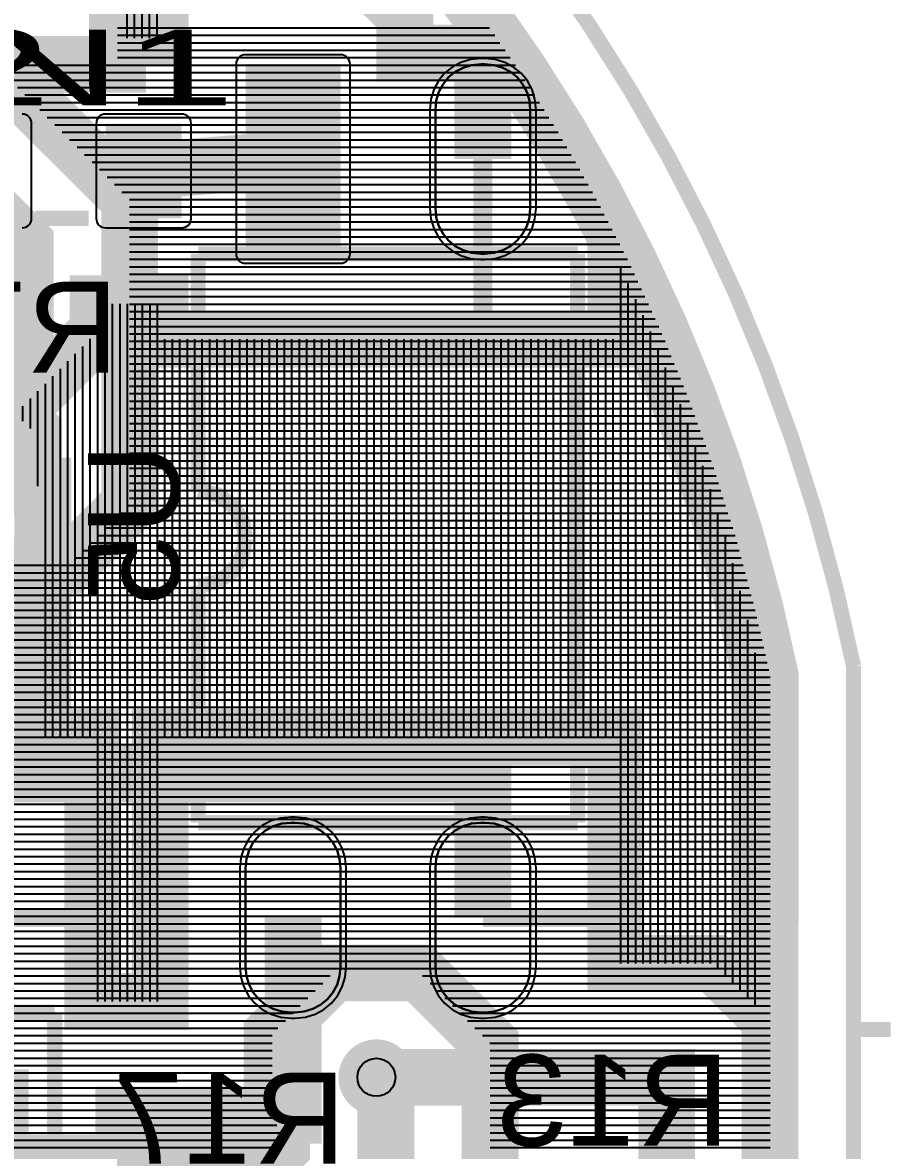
# Model space of a CAD drawing. Header units: centimetres. Extents: x -0.96 to 3.81, y 0.19 to 5.08.
# Drawn here: x 2.638 to 3.81, y 2.188 to 3.699 of the extents above; entities that cross this region are included whole.
import ezdxf

# ---------------------------------------------------------------- set-up
doc = ezdxf.new("R2010")
doc.units = ezdxf.units.CM
doc.layers.get('0').update_dxf_attribs({"linetype": 'CONTINUOUS'})

# ---------------------------------------------------------------- blocks, each defined once
blk = doc.blocks.new('RPAD')
blk.add_trace([(-0.5, -0.5), (-0.5, 0.5), (0.5, -0.5), (0.5, 0.5)])
blk = doc.blocks.new('EPAD')
at = {"const_width": 0.5}
blk.add_lwpolyline([(-0.25, 0, 1), (0.25, 0, 1)], format="xyb", close=True, dxfattribs=at)

msp = doc.modelspace()

# ---------------------------------------------------------------- linework, layer by layer
for points, const_width in [([(1.161465, 3.263901), (1.540365, 3.642801), (1.914301, 3.642801), (1.914301, 3.349135), (2.101135, 3.162301), (2.336801, 3.162301), (2.336801, 3.053635), (2.418635, 2.971801), (2.699465, 2.971801), (2.781299, 3.053635), (2.781299, 3.461465), (2.599963, 3.642801), (2.765199, 3.642801), (2.765199, 4.198853)], 0.0762), ([(2.850921, 4.116603), (2.922764, 4.054977), (2.991884, 3.990341), (3.058213, 3.922763), (3.12168, 3.852308), (3.182186, 3.77907), (3.198659, 3.757299), (2.822201, 3.757299), (2.822201, 3.677799), (2.777899, 3.677799), (2.777899, 4.173991), (2.850921, 4.116603)], 0.0762), ([(2.562, 4.1), (2.758, 4.1), (3.1496, 3.7084), (3.1496, 3.6576), (3.254, 3.6576), (3.254, 3.516)], 0.0762), ([(2.4765, 3.1115), (2.6416, 3.1115), (2.6416, 3.4036), (2.54, 3.5052), (2.308, 3.5052), (2.308, 3.846)], 0.0762), ([(3.19214, 3.786963), (3.249944, 3.710567), (3.304582, 3.631554), (3.355998, 3.549966), (3.404087, 3.465909), (3.448779, 3.379434), (3.489983, 3.290627), (3.527611, 3.199566), (3.561577, 3.106325), (3.591784, 3.01101), (3.618162, 2.913643), (3.638374, 2.824224), (3.638243, 1.875454)], 0.0762), ([(3.750135, 2.83669), (3.726649, 2.940592), (3.699038, 3.042511), (3.667394, 3.14236), (3.631806, 3.240053), (3.592364, 3.335504), (3.549158, 3.428626), (3.502279, 3.519333), (3.451816, 3.607539), (3.39786, 3.693158), (3.340502, 3.776104)], 0.02032), ([(3.750135, 2.83669), (3.726649, 2.940592), (3.699038, 3.042511), (3.667394, 3.14236), (3.631806, 3.240053), (3.592364, 3.335504), (3.549158, 3.428626), (3.502279, 3.519333), (3.451816, 3.607539), (3.39786, 3.693158), (3.340502, 3.776104)], 0.02032), ([(3.750135, 2.83669), (3.726649, 2.940592), (3.699038, 3.042511), (3.667394, 3.14236), (3.631806, 3.240053), (3.592364, 3.335504), (3.549158, 3.428626), (3.502279, 3.519333), (3.451816, 3.607539), (3.39786, 3.693158), (3.340502, 3.776104)], 0.02032), ([(2.72634, 3.55842), (2.65776, 3.55842)], 0.02032), ([(2.72634, 3.55842), (2.65776, 3.55842)], 0.02032), ([(2.72634, 3.55842), (2.65776, 3.55842)], 0.02032), ([(2.8, 3.5), (3, 3.516)], 0.0762), ([(3.437374, 3.37384), (3.478349, 3.285527), (3.515766, 3.194977), (3.549549, 3.102239), (3.5796, 3.007417), (3.60583, 2.910595), (3.625674, 2.822805), (3.625612, 2.375912), (3.563125, 2.438399), (3.431799, 2.438399), (3.431799, 2.741299), (2.822201, 2.741299), (2.822201, 2.387599), (2.731799, 2.387599), (2.731799, 2.741299), (2.665099, 2.741299), (2.665099, 3.077799), (2.652399, 3.077799), (2.652399, 3.151125), (2.628525, 3.175), (2.739039, 3.285515), (2.739039, 3.322201), (2.822201, 3.322201), (2.822201, 3.274701), (3.431799, 3.274701), (3.431799, 3.384627), (3.437374, 3.37384)], 0.0762), ([(3.254, 3.274701), (3.254, 3.516)], 0.0254), ([(2.72634, 3.4365), (2.65522, 3.4365)], 0.02032), ([(2.72634, 3.4365), (2.65522, 3.4365)], 0.02032), ([(2.72634, 3.4365), (2.65522, 3.4365)], 0.02032), ([(2.873, 3.389), (2.873, 3.0715)], 0.02032), ([(2.873, 3.389), (3.381, 3.389)], 0.02032), ([(2.873, 3.389), (2.873, 3.0715)], 0.02032), ([(2.873, 3.389), (3.381, 3.389)], 0.02032), ([(2.873, 3.389), (2.873, 3.0715)], 0.02032), ([(2.873, 3.389), (3.381, 3.389)], 0.02032), ([(3.381, 3.389), (3.381, 2.627)], 0.02032), ([(3.381, 3.389), (3.381, 2.627)], 0.02032), ([(3.381, 3.389), (3.381, 2.627)], 0.02032), ([(3.263899, 2.075735), (3.263899, 2.331165), (3.169365, 2.425699), (3.053635, 2.425699), (2.971801, 2.343865), (2.971801, 2.228135), (2.984501, 2.215435), (2.984501, 2.191465), (2.964735, 2.171699), (1.847135, 2.171699), (1.8415, 2.166064), (1.835865, 2.171699), (1.727199, 2.171699), (1.727199, 2.343865), (0.807163, 3.263901)], 0.0762), ([(2.9365, 3.008), (2.931601, 3.032991), (2.918144, 3.053145), (2.89799, 3.066601), (2.873, 3.0715)], 0.02032), ([(2.9365, 3.008), (2.931601, 3.032991), (2.918144, 3.053145), (2.89799, 3.066601), (2.873, 3.0715)], 0.02032), ([(2.9365, 3.008), (2.931601, 3.032991), (2.918144, 3.053145), (2.89799, 3.066601), (2.873, 3.0715)], 0.02032), ([(2.9365, 3.008), (2.931601, 2.98301), (2.918144, 2.962856), (2.89799, 2.949399), (2.873, 2.9445)], 0.02032), ([(2.9365, 3.008), (2.931601, 2.98301), (2.918144, 2.962856), (2.89799, 2.949399), (2.873, 2.9445)], 0.02032), ([(2.9365, 3.008), (2.931601, 2.98301), (2.918144, 2.962856), (2.89799, 2.949399), (2.873, 2.9445)], 0.02032), ([(2.873, 2.9445), (2.873, 2.627)], 0.02032), ([(2.873, 2.9445), (2.873, 2.627)], 0.02032), ([(2.873, 2.9445), (2.873, 2.627)], 0.02032), ([(3.75, 1.86266), (3.75, 2.83734)], 0.02032), ([(3.75, 1.86266), (3.75, 2.83734)], 0.02032), ([(3.75, 1.86266), (3.75, 2.83734)], 0.02032), ([(3.254, 2.741299), (3.254, 2.5)], 0.0254), ([(2.554, 2.5), (2.554, 2.6924), (3.254, 2.6924), (3.254, 2.5)], 0.0762), ([(2.873, 2.627), (3.381, 2.627)], 0.02032), ([(2.873, 2.627), (3.381, 2.627)], 0.02032), ([(2.873, 2.627), (3.381, 2.627)], 0.02032), ([(2.77328, 2.08664), (2.77328, 2.2352), (3, 2.2352), (3, 2.5)], 0.0762), ([(2.731799, 2.5), (2.554, 2.5)], 0.0254), ([(3.431799, 2.5), (3.254, 2.5)], 0.0254), ([(2.173, 2.373), (2.681, 2.373)], 0.02032), ([(2.173, 2.373), (2.681, 2.373)], 0.02032), ([(2.173, 2.373), (2.681, 2.373)], 0.02032), ([(2.681, 2.373), (2.681, 1.611)], 0.02032), ([(2.681, 2.373), (2.681, 1.611)], 0.02032), ([(2.681, 2.373), (2.681, 1.611)], 0.02032), ([(3.8, 2.35), (3.75, 2.35)], 0.02032), ([(3.8, 2.35), (3.75, 2.35)], 0.02032), ([(3.8, 2.35), (3.75, 2.35)], 0.02032), ([(1.905, 2.032), (3.0226, 2.032), (3.1242, 2.1336), (3.1242, 2.2733), (3.1115, 2.286)], 0.0762), ([(3.5, 2.1), (3.5, 2.286), (3.1115, 2.286)], 0.0762), ([(2.608181, 1.930399), (2.603874, 1.930399), (2.514601, 1.841126), (2.514601, 1.725299), (2.452399, 1.725299), (2.452399, 1.841125), (2.363125, 1.930399), (2.146675, 1.930399), (1.977799, 1.761523), (1.977799, 1.889274), (2.057399, 1.968874), (2.057399, 2.095126), (2.025824, 2.126701), (2.169799, 2.126701), (2.169799, 2.258701), (2.486477, 2.258701), (2.516328, 2.22885), (2.563672, 2.22885), (2.593523, 2.258701), (2.608181, 2.258701), (2.608181, 1.930399)], 0.0762)]:
    msp.add_lwpolyline(points, dxfattribs=dict(const_width=const_width))
for points in [[(2.777899, 3.677799), (2.777899, 4.173991)], [(2.787899, 3.677799), (2.787899, 4.166131)], [(2.797899, 3.677799), (2.797899, 4.158272)], [(2.807899, 3.677799), (2.807899, 4.150413)], [(2.817899, 3.677799), (2.817899, 4.142554)], [(2.765199, 3.691763), (3.262947, 3.691763)], [(2.765199, 3.681763), (3.269862, 3.681763)], [(2.765199, 3.671763), (3.276777, 3.671763)], [(2.765199, 3.661763), (3.283692, 3.661763)], [(2.601001, 3.641763), (3.297522, 3.641763)], [(2.765199, 3.651763), (3.290607, 3.651763)], [(2.611001, 3.631763), (3.304437, 3.631763)], [(2.621001, 3.621763), (3.310752, 3.621763)], [(2.631001, 3.611763), (3.317054, 3.611763)], [(2.641001, 3.601763), (3.323356, 3.601763)], [(2.651001, 3.591763), (3.329657, 3.591763)], [(2.661001, 3.581763), (3.335959, 3.581763)], [(2.63744, 3.4238), (2.640037, 3.424053), (2.642438, 3.42478), (2.644598, 3.425935), (2.646469, 3.427471), (2.648005, 3.429343), (2.64916, 3.431502), (2.649887, 3.433903), (2.65014, 3.4365), (2.65014, 3.5635), (2.649887, 3.566097), (2.64916, 3.568498), (2.648005, 3.570657), (2.646469, 3.572529), (2.644598, 3.574065), (2.642438, 3.57522), (2.640037, 3.575947), (2.63744, 3.5762)], [(2.671001, 3.571763), (3.342261, 3.571763)], [(2.681001, 3.561763), (3.348563, 3.561763)], [(2.691001, 3.551763), (3.354865, 3.551763)], [(2.701001, 3.541763), (3.36069, 3.541763)], [(2.711001, 3.531763), (3.366411, 3.531763)], [(2.721001, 3.521763), (3.372132, 3.521763)], [(2.731001, 3.511763), (3.377853, 3.511763)], [(2.741001, 3.501763), (3.383574, 3.501763)], [(2.751001, 3.491763), (3.389295, 3.491763)], [(2.761001, 3.481763), (3.395016, 3.481763)], [(2.771001, 3.471763), (3.400737, 3.471763)], [(2.781001, 3.461763), (3.406229, 3.461763)], [(2.781299, 3.451763), (3.411397, 3.451763)], [(2.781299, 3.441763), (3.416566, 3.441763)], [(2.781299, 3.431763), (3.421734, 3.431763)], [(2.781299, 3.421763), (3.426902, 3.421763)], [(2.781299, 3.411763), (3.43207, 3.411763)], [(2.781299, 3.401763), (3.437238, 3.401763)], [(2.781299, 3.391763), (3.442407, 3.391763)], [(2.781299, 3.381763), (3.447575, 3.381763)], [(2.781299, 3.371763), (3.452338, 3.371763)], [(3.438525, 2.438399), (3.438525, 3.371359)], [(2.781299, 3.361763), (3.456977, 3.361763)], [(2.781299, 3.351763), (3.461617, 3.351763)], [(2.781299, 3.341763), (3.466257, 3.341763)], [(3.448525, 2.438399), (3.448525, 3.349806)], [(2.781299, 3.331763), (3.470897, 3.331763)], [(3.458525, 2.438399), (3.458525, 3.328253)], [(2.748525, 2.387599), (2.748525, 3.322201)], [(2.758525, 2.387599), (2.758525, 3.322201)], [(2.768525, 2.387599), (2.768525, 3.322201)], [(2.778525, 2.387599), (2.778525, 3.322201)], [(2.781299, 3.321763), (3.475536, 3.321763)], [(2.781299, 3.311763), (3.480176, 3.311763)], [(2.788525, 2.387599), (2.788525, 3.322201)], [(2.798525, 2.387599), (2.798525, 3.322201)], [(2.808525, 2.387599), (2.808525, 3.322201)], [(2.818525, 2.387599), (2.818525, 3.322201)], [(2.781299, 3.301763), (3.484816, 3.301763)], [(3.468525, 2.438399), (3.468525, 3.3067)], [(2.738525, 2.387599), (2.738525, 3.285)], [(2.781299, 3.291763), (3.489455, 3.291763)], [(2.781299, 3.281763), (3.493645, 3.281763)], [(3.478525, 2.438399), (3.478525, 3.285101)], [(2.718525, 2.741299), (2.718525, 3.265)], [(2.728525, 2.741299), (2.728525, 3.275)], [(2.781299, 3.271763), (3.497777, 3.271763)], [(2.828525, 2.741299), (2.828525, 3.274701)], [(2.838525, 2.741299), (2.838525, 3.274701)], [(2.848525, 2.741299), (2.848525, 3.274701)], [(2.858525, 2.741299), (2.858525, 3.274701)], [(2.868525, 2.741299), (2.868525, 3.274701)], [(2.878525, 2.741299), (2.878525, 3.274701)], [(2.888525, 2.741299), (2.888525, 3.274701)], [(2.898525, 2.741299), (2.898525, 3.274701)], [(2.908525, 2.741299), (2.908525, 3.274701)], [(2.918525, 2.741299), (2.918525, 3.274701)], [(2.928525, 2.741299), (2.928525, 3.274701)], [(2.938525, 2.741299), (2.938525, 3.274701)], [(2.948525, 2.741299), (2.948525, 3.274701)], [(2.958525, 2.741299), (2.958525, 3.274701)], [(2.968525, 2.741299), (2.968525, 3.274701)], [(2.978525, 2.741299), (2.978525, 3.274701)], [(2.988525, 2.741299), (2.988525, 3.274701)], [(2.998525, 2.741299), (2.998525, 3.274701)], [(3.008525, 2.741299), (3.008525, 3.274701)], [(3.018525, 2.741299), (3.018525, 3.274701)], [(3.028525, 2.741299), (3.028525, 3.274701)], [(3.038525, 2.741299), (3.038525, 3.274701)], [(3.048525, 2.741299), (3.048525, 3.274701)], [(3.058525, 2.741299), (3.058525, 3.274701)], [(3.068525, 2.741299), (3.068525, 3.274701)], [(3.078525, 2.741299), (3.078525, 3.274701)], [(3.088525, 2.741299), (3.088525, 3.274701)], [(3.098525, 2.741299), (3.098525, 3.274701)], [(3.108525, 2.741299), (3.108525, 3.274701)], [(3.118525, 2.741299), (3.118525, 3.274701)], [(3.128525, 2.741299), (3.128525, 3.274701)], [(3.138525, 2.741299), (3.138525, 3.274701)], [(3.148525, 2.741299), (3.148525, 3.274701)], [(3.158525, 2.741299), (3.158525, 3.274701)], [(3.168525, 2.741299), (3.168525, 3.274701)], [(3.178525, 2.741299), (3.178525, 3.274701)], [(3.188525, 2.741299), (3.188525, 3.274701)], [(3.198525, 2.741299), (3.198525, 3.274701)], [(3.208525, 2.741299), (3.208525, 3.274701)], [(3.218525, 2.741299), (3.218525, 3.274701)], [(3.228525, 2.741299), (3.228525, 3.274701)], [(3.238525, 2.741299), (3.238525, 3.274701)], [(3.248525, 2.741299), (3.248525, 3.274701)], [(3.258525, 2.741299), (3.258525, 3.274701)], [(3.268525, 2.741299), (3.268525, 3.274701)], [(3.278525, 2.741299), (3.278525, 3.274701)], [(3.288525, 2.741299), (3.288525, 3.274701)], [(3.298525, 2.741299), (3.298525, 3.274701)], [(3.308525, 2.741299), (3.308525, 3.274701)], [(3.318525, 2.741299), (3.318525, 3.274701)], [(3.328525, 2.741299), (3.328525, 3.274701)], [(3.338525, 2.741299), (3.338525, 3.274701)], [(3.348525, 2.741299), (3.348525, 3.274701)], [(3.358525, 2.741299), (3.358525, 3.274701)], [(3.368525, 2.741299), (3.368525, 3.274701)], [(3.378525, 2.741299), (3.378525, 3.274701)], [(3.388525, 2.741299), (3.388525, 3.274701)], [(3.398525, 2.741299), (3.398525, 3.274701)], [(3.408525, 2.741299), (3.408525, 3.274701)], [(3.418525, 2.741299), (3.418525, 3.274701)], [(3.428525, 2.741299), (3.428525, 3.274701)], [(2.708525, 2.741299), (2.708525, 3.255)], [(2.781299, 3.261763), (3.50191, 3.261763)], [(2.781299, 3.251763), (3.506042, 3.251763)], [(3.488525, 2.438399), (3.488525, 3.2609)], [(2.688525, 2.741299), (2.688525, 3.235)], [(2.698525, 2.741299), (2.698525, 3.245)], [(2.781299, 3.241763), (3.510174, 3.241763)], [(3.498525, 2.438399), (3.498525, 3.2367)], [(2.678525, 2.741299), (2.678525, 3.225)], [(2.781299, 3.231763), (3.514306, 3.231763)], [(2.781299, 3.221763), (3.518438, 3.221763)], [(2.658525, 3.077799), (2.658525, 3.205)], [(2.668525, 2.741299), (2.668525, 3.215)], [(2.781299, 3.211763), (3.52257, 3.211763)], [(3.508525, 2.438399), (3.508525, 3.2125)], [(2.648525, 3.154999), (2.648525, 3.195)], [(2.781299, 3.201763), (3.526703, 3.201763)], [(2.781299, 3.191763), (3.530453, 3.191763)], [(2.638525, 3.164999), (2.638525, 3.185)], [(2.781299, 3.181763), (3.534096, 3.181763)], [(3.518525, 2.438399), (3.518525, 3.187403)], [(2.781299, 3.171763), (3.537739, 3.171763)], [(2.781299, 3.161763), (3.541381, 3.161763)], [(3.528525, 2.438399), (3.528525, 3.159952)], [(2.781299, 3.151763), (3.545024, 3.151763)], [(2.781299, 3.141763), (3.548667, 3.141763)], [(2.781299, 3.131763), (3.55231, 3.131763)], [(3.538525, 2.438399), (3.538525, 3.132501)], [(2.781299, 3.121763), (3.555953, 3.121763)], [(2.781299, 3.111763), (3.559596, 3.111763)], [(2.781299, 3.101763), (3.563022, 3.101763)], [(3.548525, 2.438399), (3.548525, 3.105049)], [(2.781299, 3.091763), (3.566191, 3.091763)], [(2.781299, 3.081763), (3.569361, 3.081763)], [(2.781299, 3.071763), (3.57253, 3.071763)], [(3.558525, 2.438399), (3.558525, 3.073916)], [(2.779427, 3.051763), (3.578868, 3.051763)], [(2.781299, 3.061763), (3.575699, 3.061763)], [(2.769427, 3.041763), (3.582037, 3.041763)], [(3.568525, 2.432999), (3.568525, 3.042362)], [(2.749427, 3.021763), (3.588376, 3.021763)], [(2.759427, 3.031763), (3.585207, 3.031763)], [(2.739427, 3.011763), (3.591545, 3.011763)], [(3.578525, 2.422999), (3.578525, 3.010809)], [(2.719427, 2.991763), (3.596998, 2.991763)], [(2.729427, 3.001763), (3.594289, 3.001763)], [(2.709427, 2.981763), (3.599707, 2.981763)], [(1.099301, 2.971763), (3.602416, 2.971763)], [(1.109301, 2.961763), (3.605125, 2.961763)], [(3.588525, 2.412999), (3.588525, 2.974472)], [(1.119301, 2.951763), (3.607834, 2.951763)], [(1.129301, 2.941763), (3.610543, 2.941763)], [(1.139301, 2.931763), (3.613253, 2.931763)], [(3.598525, 2.402999), (3.598525, 2.937559)], [(1.149301, 2.921763), (3.615962, 2.921763)], [(1.159301, 2.911763), (3.618586, 2.911763)], [(1.169301, 2.901763), (3.620847, 2.901763)], [(1.179301, 2.891763), (3.623107, 2.891763)], [(3.608525, 2.392999), (3.608525, 2.898672)], [(1.189301, 2.881763), (3.625368, 2.881763)], [(1.199301, 2.871763), (3.627628, 2.871763)], [(1.209301, 2.861763), (3.629888, 2.861763)], [(1.219301, 2.851763), (3.632149, 2.851763)], [(1.229301, 2.841763), (3.634409, 2.841763)], [(3.618525, 2.382999), (3.618525, 2.854432)], [(1.239301, 2.831763), (3.636669, 2.831763)], [(1.249301, 2.821763), (3.638373, 2.821763)], [(1.259301, 2.811763), (3.638372, 2.811763)], [(3.625674, 2.822805), (3.625674, 2.822805)], [(1.269301, 2.801763), (3.63837, 2.801763)], [(1.279301, 2.791763), (3.638369, 2.791763)], [(1.289301, 2.781763), (3.638368, 2.781763)], [(1.299301, 2.771763), (3.638366, 2.771763)], [(1.309301, 2.761763), (3.638365, 2.761763)], [(1.319301, 2.751763), (3.638363, 2.751763)], [(1.329301, 2.741763), (3.638362, 2.741763)], [(1.339301, 2.731763), (3.638361, 2.731763)], [(1.349301, 2.721763), (3.638359, 2.721763)], [(1.359301, 2.711763), (3.638358, 2.711763)], [(1.369301, 2.701763), (3.638357, 2.701763)], [(1.379301, 2.691763), (3.638355, 2.691763)], [(1.389301, 2.681763), (3.638354, 2.681763)], [(1.399301, 2.671763), (3.638352, 2.671763)], [(1.409301, 2.661763), (3.638351, 2.661763)], [(1.419301, 2.651763), (3.63835, 2.651763)], [(1.429301, 2.641763), (3.638348, 2.641763)], [(1.439301, 2.631763), (3.638347, 2.631763)], [(1.449301, 2.621763), (3.638346, 2.621763)], [(1.459301, 2.611763), (3.638344, 2.611763)], [(1.469301, 2.601763), (3.638343, 2.601763)], [(1.479301, 2.591763), (3.638341, 2.591763)], [(1.489301, 2.581763), (3.63834, 2.581763)], [(1.499301, 2.571763), (3.638339, 2.571763)], [(1.509301, 2.561763), (3.638337, 2.561763)], [(1.519301, 2.551763), (3.638336, 2.551763)], [(1.529301, 2.541763), (3.638334, 2.541763)], [(1.539301, 2.531763), (3.638333, 2.531763)], [(1.549301, 2.521763), (3.638332, 2.521763)], [(1.559301, 2.511763), (3.63833, 2.511763)], [(1.569301, 2.501763), (3.638329, 2.501763)], [(1.579301, 2.491763), (3.638328, 2.491763)], [(1.589301, 2.481763), (3.638326, 2.481763)], [(1.599301, 2.471763), (3.638325, 2.471763)], [(1.609301, 2.461763), (3.638323, 2.461763)], [(1.619301, 2.451763), (3.638322, 2.451763)], [(1.629301, 2.441763), (3.638321, 2.441763)], [(1.639301, 2.431763), (3.638319, 2.431763)], [(1.649301, 2.421763), (3.049699, 2.421763)], [(3.173301, 2.421763), (3.638318, 2.421763)], [(1.659301, 2.411763), (3.039699, 2.411763)], [(3.183301, 2.411763), (3.638317, 2.411763)], [(1.669301, 2.401763), (3.029699, 2.401763)], [(1.679301, 2.391763), (3.019699, 2.391763)], [(3.193301, 2.401763), (3.638315, 2.401763)], [(3.203301, 2.391763), (3.638314, 2.391763)], [(1.689301, 2.381763), (3.009699, 2.381763)], [(3.213301, 2.381763), (3.638312, 2.381763)], [(1.699301, 2.371763), (2.999699, 2.371763)], [(1.709301, 2.361763), (2.989699, 2.361763)], [(3.223301, 2.371763), (3.638311, 2.371763)], [(3.233301, 2.361763), (3.63831, 2.361763)], [(1.719301, 2.351763), (2.979699, 2.351763)], [(2.565059, 2.341763), (2.971801, 2.341763)], [(3.243301, 2.351763), (3.638308, 2.351763)], [(3.253301, 2.341763), (3.638307, 2.341763)], [(2.575059, 2.331763), (2.971801, 2.331763)], [(3.263301, 2.331763), (3.638306, 2.331763)], [(2.585059, 2.321763), (2.971801, 2.321763)], [(2.595059, 2.311763), (2.971801, 2.311763)], [(3.263899, 2.321763), (3.638304, 2.321763)], [(3.263899, 2.311763), (3.638303, 2.311763)], [(2.59715, 2.301763), (2.971801, 2.301763)], [(3.263899, 2.301763), (3.638301, 2.301763)], [(2.59715, 2.291763), (2.971801, 2.291763)], [(2.59715, 2.281763), (2.971801, 2.281763)], [(3.263899, 2.291763), (3.6383, 2.291763)], [(3.263899, 2.281763), (3.638299, 2.281763)], [(2.59715, 2.271763), (2.971801, 2.271763)], [(3.263899, 2.271763), (3.638297, 2.271763)], [(2.586585, 2.251763), (2.971801, 2.251763)], [(2.596585, 2.261763), (2.971801, 2.261763)], [(3.263899, 2.261763), (3.638296, 2.261763)], [(3.263899, 2.251763), (3.638294, 2.251763)], [(2.576585, 2.241763), (2.971801, 2.241763)], [(3.263899, 2.241763), (3.638293, 2.241763)], [(1.727199, 2.221763), (2.978173, 2.221763)], [(2.566585, 2.231763), (2.971801, 2.231763)], [(3.263899, 2.231763), (3.638292, 2.231763)], [(3.263899, 2.221763), (3.63829, 2.221763)], [(1.727199, 2.211763), (2.984501, 2.211763)], [(3.263899, 2.211763), (3.638289, 2.211763)], [(1.727199, 2.201763), (2.984501, 2.201763)], [(1.727199, 2.191763), (2.984501, 2.191763)], [(3.263899, 2.201763), (3.638288, 2.201763)], [(3.263899, 2.191763), (3.638286, 2.191763)]]:
    msp.add_lwpolyline(points)
for points in [[(2.9365, 3.3763), (3.0635, 3.3763), (3.066097, 3.376553), (3.068498, 3.37728), (3.070658, 3.378435), (3.072529, 3.379971), (3.074065, 3.381843), (3.07522, 3.384002), (3.075947, 3.386403), (3.0762, 3.389), (3.0762, 3.643), (3.075947, 3.645597), (3.07522, 3.647998), (3.074065, 3.650157), (3.072529, 3.652029), (3.070658, 3.653565), (3.068498, 3.65472), (3.066097, 3.655447), (3.0635, 3.6557), (2.9365, 3.6557), (2.933903, 3.655447), (2.931502, 3.65472), (2.929342, 3.653565), (2.927471, 3.652029), (2.925935, 3.650157), (2.92478, 3.647998), (2.924053, 3.645597), (2.9238, 3.643), (2.9238, 3.389), (2.924053, 3.386403), (2.92478, 3.384002), (2.925935, 3.381843), (2.927471, 3.379971), (2.929342, 3.378435), (2.931502, 3.37728), (2.933903, 3.376553), (2.9365, 3.3763)], [(3.25146, 3.38138), (3.25654, 3.38138), (3.270562, 3.382745), (3.28353, 3.386671), (3.295192, 3.392908), (3.305296, 3.401204), (3.313592, 3.411309), (3.319829, 3.42297), (3.323755, 3.435938), (3.32512, 3.44996), (3.32512, 3.58204), (3.323755, 3.596062), (3.319829, 3.60903), (3.313592, 3.620691), (3.305296, 3.630796), (3.295192, 3.639092), (3.28353, 3.645329), (3.270562, 3.649255), (3.25654, 3.65062), (3.25146, 3.65062), (3.237438, 3.649255), (3.22447, 3.645329), (3.212808, 3.639092), (3.202704, 3.630796), (3.194408, 3.620691), (3.188171, 3.60903), (3.184245, 3.596062), (3.18288, 3.58204), (3.18288, 3.44996), (3.184245, 3.435938), (3.188171, 3.42297), (3.194408, 3.411309), (3.202704, 3.401204), (3.212808, 3.392908), (3.22447, 3.386671), (3.237438, 3.382745), (3.25146, 3.38138)], [(3.269004, 3.641787), (3.280531, 3.638297), (3.290897, 3.632753), (3.299879, 3.625379), (3.307253, 3.616397), (3.312797, 3.606031), (3.316287, 3.594504), (3.3175, 3.58204), (3.3175, 3.44996), (3.316287, 3.437496), (3.312797, 3.425969), (3.307253, 3.415603), (3.299879, 3.406621), (3.290897, 3.399247), (3.280531, 3.393703), (3.269004, 3.390213), (3.25654, 3.389), (3.25146, 3.389), (3.238996, 3.390213), (3.227469, 3.393703), (3.217103, 3.399247), (3.208121, 3.406621), (3.200747, 3.415603), (3.195203, 3.425969), (3.191713, 3.437496), (3.1905, 3.44996), (3.1905, 3.58204), (3.191713, 3.594504), (3.195203, 3.606031), (3.200747, 3.616397), (3.208121, 3.625379), (3.217103, 3.632753), (3.227469, 3.638297), (3.238996, 3.641787), (3.25146, 3.643), (3.25654, 3.643), (3.269004, 3.641787)], [(3.25146, 3.389), (3.25654, 3.389), (3.269004, 3.390213), (3.280531, 3.393703), (3.290897, 3.399247), (3.299879, 3.406621), (3.307253, 3.415603), (3.312797, 3.425969), (3.316287, 3.437496), (3.3175, 3.44996), (3.3175, 3.58204), (3.316287, 3.594504), (3.312797, 3.606031), (3.307253, 3.616397), (3.299879, 3.625379), (3.290897, 3.632753), (3.280531, 3.638297), (3.269004, 3.641787), (3.25654, 3.643), (3.25146, 3.643), (3.238996, 3.641787), (3.227469, 3.638297), (3.217103, 3.632753), (3.208121, 3.625379), (3.200747, 3.616397), (3.195203, 3.606031), (3.191713, 3.594504), (3.1905, 3.58204), (3.1905, 3.44996), (3.191713, 3.437496), (3.195203, 3.425969), (3.200747, 3.415603), (3.208121, 3.406621), (3.217103, 3.399247), (3.227469, 3.393703), (3.238996, 3.390213), (3.25146, 3.389)], [(2.8508, 3.5762), (2.7492, 3.5762), (2.746603, 3.575947), (2.744202, 3.57522), (2.742042, 3.574065), (2.740171, 3.572529), (2.738635, 3.570657), (2.73748, 3.568498), (2.736753, 3.566097), (2.7365, 3.5635), (2.7365, 3.4365), (2.736753, 3.433903), (2.73748, 3.431502), (2.738635, 3.429343), (2.740171, 3.427471), (2.742042, 3.425935), (2.744202, 3.42478), (2.746603, 3.424053), (2.7492, 3.4238), (2.8508, 3.4238), (2.853397, 3.424053), (2.855798, 3.42478), (2.857958, 3.425935), (2.859829, 3.427471), (2.861365, 3.429343), (2.86252, 3.431502), (2.863247, 3.433903), (2.8635, 3.4365), (2.8635, 3.5635), (2.863247, 3.566097), (2.86252, 3.568498), (2.861365, 3.570657), (2.859829, 3.572529), (2.857958, 3.574065), (2.855798, 3.57522), (2.853397, 3.575947), (2.8508, 3.5762)], [(2.99746, 2.36538), (3.00254, 2.36538), (3.016562, 2.366745), (3.02953, 2.370671), (3.041192, 2.376908), (3.051296, 2.385204), (3.059592, 2.395309), (3.065829, 2.40697), (3.069755, 2.419938), (3.07112, 2.43396), (3.07112, 2.56604), (3.069755, 2.580062), (3.065829, 2.59303), (3.059592, 2.604691), (3.051296, 2.614796), (3.041192, 2.623092), (3.02953, 2.629329), (3.016562, 2.633255), (3.00254, 2.63462), (2.99746, 2.63462), (2.983438, 2.633255), (2.97047, 2.629329), (2.958808, 2.623092), (2.948704, 2.614796), (2.940408, 2.604691), (2.934171, 2.59303), (2.930245, 2.580062), (2.92888, 2.56604), (2.92888, 2.43396), (2.930245, 2.419938), (2.934171, 2.40697), (2.940408, 2.395309), (2.948704, 2.385204), (2.958808, 2.376908), (2.97047, 2.370671), (2.983438, 2.366745), (2.99746, 2.36538)], [(3.25146, 2.36538), (3.25654, 2.36538), (3.270562, 2.366745), (3.28353, 2.370671), (3.295192, 2.376908), (3.305296, 2.385204), (3.313592, 2.395309), (3.319829, 2.40697), (3.323755, 2.419938), (3.32512, 2.43396), (3.32512, 2.56604), (3.323755, 2.580062), (3.319829, 2.59303), (3.313592, 2.604691), (3.305296, 2.614796), (3.295192, 2.623092), (3.28353, 2.629329), (3.270562, 2.633255), (3.25654, 2.63462), (3.25146, 2.63462), (3.237438, 2.633255), (3.22447, 2.629329), (3.212808, 2.623092), (3.202704, 2.614796), (3.194408, 2.604691), (3.188171, 2.59303), (3.184245, 2.580062), (3.18288, 2.56604), (3.18288, 2.43396), (3.184245, 2.419938), (3.188171, 2.40697), (3.194408, 2.395309), (3.202704, 2.385204), (3.212808, 2.376908), (3.22447, 2.370671), (3.237438, 2.366745), (3.25146, 2.36538)], [(3.015004, 2.625787), (3.026531, 2.622297), (3.036897, 2.616753), (3.045879, 2.609379), (3.053253, 2.600397), (3.058797, 2.590031), (3.062287, 2.578504), (3.0635, 2.56604), (3.0635, 2.43396), (3.062287, 2.421496), (3.058797, 2.409969), (3.053253, 2.399603), (3.045879, 2.390621), (3.036897, 2.383247), (3.026531, 2.377703), (3.015004, 2.374213), (3.00254, 2.373), (2.99746, 2.373), (2.984996, 2.374213), (2.973469, 2.377703), (2.963103, 2.383247), (2.954121, 2.390621), (2.946747, 2.399603), (2.941203, 2.409969), (2.937713, 2.421496), (2.9365, 2.43396), (2.9365, 2.56604), (2.937713, 2.578504), (2.941203, 2.590031), (2.946747, 2.600397), (2.954121, 2.609379), (2.963103, 2.616753), (2.973469, 2.622297), (2.984996, 2.625787), (2.99746, 2.627), (3.00254, 2.627), (3.015004, 2.625787)], [(2.99746, 2.373), (3.00254, 2.373), (3.015004, 2.374213), (3.026531, 2.377703), (3.036897, 2.383247), (3.045879, 2.390621), (3.053253, 2.399603), (3.058797, 2.409969), (3.062287, 2.421496), (3.0635, 2.43396), (3.0635, 2.56604), (3.062287, 2.578504), (3.058797, 2.590031), (3.053253, 2.600397), (3.045879, 2.609379), (3.036897, 2.616753), (3.026531, 2.622297), (3.015004, 2.625787), (3.00254, 2.627), (2.99746, 2.627), (2.984996, 2.625787), (2.973469, 2.622297), (2.963103, 2.616753), (2.954121, 2.609379), (2.946747, 2.600397), (2.941203, 2.590031), (2.937713, 2.578504), (2.9365, 2.56604), (2.9365, 2.43396), (2.937713, 2.421496), (2.941203, 2.409969), (2.946747, 2.399603), (2.954121, 2.390621), (2.963103, 2.383247), (2.973469, 2.377703), (2.984996, 2.374213), (2.99746, 2.373)], [(3.269004, 2.625787), (3.280531, 2.622297), (3.290897, 2.616753), (3.299879, 2.609379), (3.307253, 2.600397), (3.312797, 2.590031), (3.316287, 2.578504), (3.3175, 2.56604), (3.3175, 2.43396), (3.316287, 2.421496), (3.312797, 2.409969), (3.307253, 2.399603), (3.299879, 2.390621), (3.290897, 2.383247), (3.280531, 2.377703), (3.269004, 2.374213), (3.25654, 2.373), (3.25146, 2.373), (3.238996, 2.374213), (3.227469, 2.377703), (3.217103, 2.383247), (3.208121, 2.390621), (3.200747, 2.399603), (3.195203, 2.409969), (3.191713, 2.421496), (3.1905, 2.43396), (3.1905, 2.56604), (3.191713, 2.578504), (3.195203, 2.590031), (3.200747, 2.600397), (3.208121, 2.609379), (3.217103, 2.616753), (3.227469, 2.622297), (3.238996, 2.625787), (3.25146, 2.627), (3.25654, 2.627), (3.269004, 2.625787)], [(3.25146, 2.373), (3.25654, 2.373), (3.269004, 2.374213), (3.280531, 2.377703), (3.290897, 2.383247), (3.299879, 2.390621), (3.307253, 2.399603), (3.312797, 2.409969), (3.316287, 2.421496), (3.3175, 2.43396), (3.3175, 2.56604), (3.316287, 2.578504), (3.312797, 2.590031), (3.307253, 2.600397), (3.299879, 2.609379), (3.290897, 2.616753), (3.280531, 2.622297), (3.269004, 2.625787), (3.25654, 2.627), (3.25146, 2.627), (3.238996, 2.625787), (3.227469, 2.622297), (3.217103, 2.616753), (3.208121, 2.609379), (3.200747, 2.600397), (3.195203, 2.590031), (3.191713, 2.578504), (3.1905, 2.56604), (3.1905, 2.43396), (3.191713, 2.421496), (3.195203, 2.409969), (3.200747, 2.399603), (3.208121, 2.390621), (3.217103, 2.383247), (3.227469, 2.377703), (3.238996, 2.374213), (3.25146, 2.373)]]:
    msp.add_lwpolyline(points, close=True)
msp.add_circle((3.1115, 2.286), 0.0254)

# ---------------------------------------------------------------- block references
at = {"xscale": 0.127, "yscale": 0.254, "rotation": -180}
msp.add_blockref('RPAD', (3, 3.516), dxfattribs=at)
msp.add_blockref('RPAD', (3, 3.516), dxfattribs=at)
for name, p, xscale, yscale in [('RPAD', (2.8, 3.5), 0.1016, 0.127), ('RPAD', (2.8, 3.5), 0.1016, 0.127), ('EPAD', (3.1115, 2.286), 0.1016, 0.1016), ('EPAD', (3.1115, 2.286), 0.0762, 0.0762)]:
    msp.add_blockref(name, p, dxfattribs=dict(xscale=xscale, yscale=yscale))

# ---------------------------------------------------------------- texts
at = {"width": 2}
for s, p in [('IN2', (2.254, 3.5877)), ('IN2', (2.254, 3.5877)), ('IN2', (2.254, 3.5877)), ('IN1', (2.5, 3.5877)), ('IN1', (2.5, 3.5877)), ('IN1', (2.5, 3.5877))]:
    msp.add_text(s, height=0.1016, dxfattribs=at).set_placement(p)
at = {"text_generation_flag": 2, "width": 1.041667}
for s, p in [('R7', (2.76632, 3.22982)), ('R7', (2.76632, 3.22982)), ('R7', (2.76632, 3.22982)), ('R13', (3.58382, 2.19426)), ('R13', (3.58382, 2.19426)), ('R13', (3.58382, 2.19426)), ('R17', (3.07046, 2.17046)), ('R17', (3.07046, 2.17046)), ('R17', (3.07046, 2.17046))]:
    msp.add_text(s, height=0.12192, dxfattribs=at).set_placement(p)
msp.add_text('U5', height=0.12192, rotation=90, dxfattribs=at).set_placement((2.8476, 3.135))
msp.add_text('U5', height=0.12192, rotation=90, dxfattribs=at).set_placement((2.8476, 3.135))
msp.add_text('U5', height=0.12192, rotation=90, dxfattribs=at).set_placement((2.8476, 3.135))

doc.saveas('drawing.dxf')
